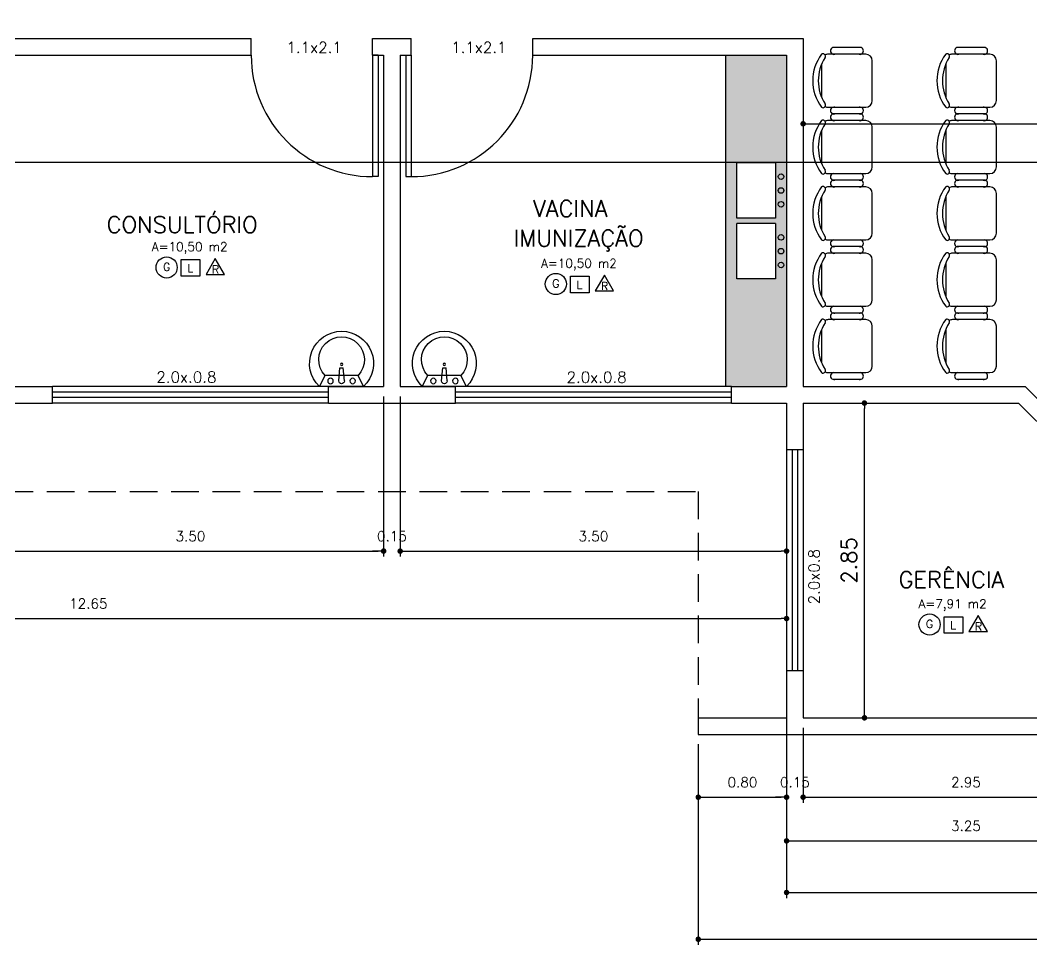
# Model space of a CAD drawing. Extents: x -410.3 to -320, y 119.3 to 190.5.
# Drawn here: x -371.75 to -362.58, y 136.7 to 145.07 of the extents above; entities that cross this region are included whole.
import ezdxf
from ezdxf.enums import TextEntityAlignment as Align

# ---------------------------------------------------------------- set-up
doc = ezdxf.new("R2010")
doc.units = 0
doc.header["$MEASUREMENT"] = 0
doc.linetypes.add('DASHED', pattern=[0.75, 0.5, -0.25])
doc.linetypes.add('HIDDEN', pattern=[0.375, 0.25, -0.125])
doc.layers.get('0').update_dxf_attribs({"linetype": 'CONTINUOUS'})
doc.layers.get('DEFPOINTS').update_dxf_attribs({"linetype": 'CONTINUOUS'})
for name, color, linetype in [('ACESSÓRIO', 2, 'CONTINUOUS'), ('ALVENARIA', 7, 'CONTINUOUS'), ('COBERTURA', 6, 'CONTINUOUS'), ('COTA', 1, 'CONTINUOUS'), ('HATCH', 30, 'CONTINUOUS'), ('JAPOR', 142, 'CONTINUOUS'), ('TEXTO2', 40, 'CONTINUOUS'), ('TEXTO3', 3, 'CONTINUOUS')]:
    doc.layers.add(name, color=color, linetype=linetype)
doc.styles.add('SIMPLEX', font='SIMPLEX.SHX')
doc.dimstyles.new('DIM50', dxfattribs={"dimtxt": 0.09, "dimasz": 0.05, "dimexe": 0.05, "dimexo": 0.09, "dimgap": 0.09, "dimtad": 1, "dimzin": 0, "dimdsep": 46, "dimtxsty": 'SIMPLEX', "dimblk": 'DOT', "dimcen": 0.09, "dimadec": 0, "dimazin": 0, "dimtfac": 1, "dimtix": 1, "dimtofl": 0, "dimtmove": 2, "dimatfit": 3, "dimldrblk": 'DOT', "dimfxl": 1, "dimtolj": 1, "dimtzin": 0, "dimarcsym": 0})
doc.dimstyles.new('DIM75', dxfattribs={"dimtxt": 0.14, "dimasz": 0.05, "dimexe": 0.02, "dimexo": 0.05, "dimgap": 0.07, "dimtad": 1, "dimzin": 0, "dimdsep": 46, "dimtxsty": 'SIMPLEX', "dimblk1": 'DOT', "dimblk2": 'DOT', "dimsah": 1, "dimcen": 0.09, "dimadec": 0, "dimazin": 0, "dimtfac": 1, "dimtix": 1, "dimtofl": 0, "dimtmove": 2, "dimatfit": 3, "dimldrblk": 'DOT', "dimfxl": 1, "dimtolj": 1, "dimtzin": 0, "dimarcsym": 0})

# ---------------------------------------------------------------- blocks, each defined once
blk = doc.blocks.new('CHAIR7')
for p, q in [((5.125, 15.041986), (17.875, 15.041986)), ((20, 12), (3, 12)), ((0, 9), (0, -9)), ((23, -7.440115), (23, 7.440115)), ((3, -12), (20, -12)), ((5.125, -15), (17.875, -15))]:
    blk.add_line(p, q)
for centre, radius, start, end in [((5.5625, 13.541986), 1.5625, 73.739795, 286.260205), ((17.4375, 13.541986), 1.5625, 253.739795, 106.260205), ((3, 9), 3, 90, 180), ((20, 9), 3, 62.415559, 90), ((22.344677, 11.120498), 1.096801, 53.309935, 212.027413), ((4.823592, 0), 19.640192, 327.575753, 32.424247), ((7, 0), 20, 323.130102, 36.869898), ((3, -9), 3, 180, 270), ((5.5625, -13.5), 1.5625, 73.739795, 286.260205), ((17.4375, -13.5), 1.5625, 253.739795, 106.260205), ((20, -9), 3, 270, 297.584441), ((22.344677, -11.120498), 1.096801, 147.972587, 306.690065)]:
    blk.add_arc(centre, radius, start, end)
blk = doc.blocks.new('A$C2B323AE8')
at = {"layer": 'ACESSÓRIO', "color": 2, "xscale": -1, "rotation": 270}
blk.add_blockref('CHAIR7', (15.06, 0), dxfattribs=at)
blk = doc.blocks.new('CADEIRA')
at = {"xscale": 2, "yscale": 2, "zscale": 2}
blk.add_blockref('A$C2B323AE8', (-15.01, -11.61), dxfattribs=at)
blk = doc.blocks.new('DOT')
at = {"layer": 'ALVENARIA', "color": 0, "linetype": 'ByBlock'}
blk.add_line((-0.5, 0), (-1, 0), dxfattribs=at)
at = {"layer": 'ALVENARIA', "color": 0, "linetype": 'ByBlock', "const_width": 0.5}
blk.add_lwpolyline([(-0.25, 0, 1), (0.25, 0, 1)], format="xyb", close=True, dxfattribs=at)
blk = doc.blocks.new('*D248')
at = {"layer": 'COTA', "color": 0, "linetype": 'ByBlock', "lineweight": -2}
for p, q in [((-371.9539, 141.6621), (-371.9539, 140.2115)), ((-368.4539, 141.6621), (-368.4539, 140.2115)), ((-371.9039, 140.2615), (-368.5039, 140.2615))]:
    blk.add_line(p, q, dxfattribs=at)
at = {"layer": 'DEFPOINTS', "color": 0, "linetype": 'ByBlock'}
for p in [(-371.9539, 141.7521), (-368.4539, 141.7521), (-368.4539, 140.2615)]:
    blk.add_point(p, dxfattribs=at)
at = {"layer": 'COTA', "color": 0, "linetype": 'ByBlock', "lineweight": -2, "xscale": 0.05, "yscale": 0.05, "zscale": 0.05, "rotation": 180}
blk.add_blockref('DOT', (-371.9539, 140.2615), dxfattribs=at)
at = {"layer": 'COTA', "color": 0, "linetype": 'ByBlock', "lineweight": -2, "xscale": 0.05, "yscale": 0.05, "zscale": 0.05}
blk.add_blockref('DOT', (-368.4539, 140.2615), dxfattribs=at)
at = {"layer": 'COTA', "color": 0, "linetype": 'ByBlock', "insert": (-370.2039, 140.3965), "char_height": 0.09, "attachment_point": 5, "style": 'SIMPLEX'}
blk.add_mtext('\\A1;3.50', dxfattribs=at)
blk = doc.blocks.new('*D249')
at = {"layer": 'COTA', "color": 0, "linetype": 'ByBlock', "lineweight": -2}
for p, q in [((-368.4539, 141.6621), (-368.4539, 140.2115)), ((-368.3039, 141.6621), (-368.3039, 140.2115)), ((-368.5039, 140.2615), (-368.5539, 140.2615)), ((-368.2539, 140.2615), (-368.2039, 140.2615))]:
    blk.add_line(p, q, dxfattribs=at)
at = {"layer": 'DEFPOINTS', "color": 0, "linetype": 'ByBlock'}
for p in [(-368.4539, 141.7521), (-368.3039, 141.7521), (-368.3039, 140.2615)]:
    blk.add_point(p, dxfattribs=at)
at = {"layer": 'COTA', "color": 0, "linetype": 'ByBlock', "lineweight": -2, "xscale": 0.05, "yscale": 0.05, "zscale": 0.05}
blk.add_blockref('DOT', (-368.4539, 140.2615), dxfattribs=at)
at = {"layer": 'COTA', "color": 0, "linetype": 'ByBlock', "lineweight": -2, "xscale": 0.05, "yscale": 0.05, "zscale": 0.05, "rotation": 180}
blk.add_blockref('DOT', (-368.3039, 140.2615), dxfattribs=at)
at = {"layer": 'COTA', "color": 0, "linetype": 'ByBlock', "insert": (-368.3789, 140.3965), "char_height": 0.09, "attachment_point": 5, "style": 'SIMPLEX'}
blk.add_mtext('\\A1;0.15', dxfattribs=at)
blk = doc.blocks.new('*D250')
at = {"layer": 'COTA', "color": 0, "linetype": 'ByBlock', "lineweight": -2}
for p, q in [((-368.3039, 141.6621), (-368.3039, 140.2115)), ((-364.8039, 141.5121), (-364.8039, 140.2115)), ((-368.2539, 140.2615), (-364.8539, 140.2615))]:
    blk.add_line(p, q, dxfattribs=at)
at = {"layer": 'DEFPOINTS', "color": 0, "linetype": 'ByBlock'}
for p in [(-368.3039, 141.7521), (-364.8039, 141.6021), (-364.8039, 140.2615)]:
    blk.add_point(p, dxfattribs=at)
at = {"layer": 'COTA', "color": 0, "linetype": 'ByBlock', "lineweight": -2, "xscale": 0.05, "yscale": 0.05, "zscale": 0.05, "rotation": 180}
blk.add_blockref('DOT', (-368.3039, 140.2615), dxfattribs=at)
at = {"layer": 'COTA', "color": 0, "linetype": 'ByBlock', "lineweight": -2, "xscale": 0.05, "yscale": 0.05, "zscale": 0.05}
blk.add_blockref('DOT', (-364.8039, 140.2615), dxfattribs=at)
at = {"layer": 'COTA', "color": 0, "linetype": 'ByBlock', "insert": (-366.5539, 140.3965), "char_height": 0.09, "attachment_point": 5, "style": 'SIMPLEX'}
blk.add_mtext('\\A1;3.50', dxfattribs=at)
blk = doc.blocks.new('*D285')
at = {"layer": 'COTA', "color": 0, "linetype": 'ByBlock', "lineweight": -2}
for p, q in [((-364.8039, 138.6621), (-364.8039, 137.9833)), ((-365.6039, 138.5121), (-365.6039, 137.9833)), ((-365.5539, 138.0333), (-364.8539, 138.0333))]:
    blk.add_line(p, q, dxfattribs=at)
at = {"layer": 'DEFPOINTS', "color": 0, "linetype": 'ByBlock'}
for p in [(-364.8039, 138.7521), (-365.6039, 138.6021), (-364.8039, 138.0333)]:
    blk.add_point(p, dxfattribs=at)
at = {"layer": 'COTA', "color": 0, "linetype": 'ByBlock', "lineweight": -2, "xscale": 0.05, "yscale": 0.05, "zscale": 0.05, "rotation": 180}
blk.add_blockref('DOT', (-365.6039, 138.0333), dxfattribs=at)
at = {"layer": 'COTA', "color": 0, "linetype": 'ByBlock', "lineweight": -2, "xscale": 0.05, "yscale": 0.05, "zscale": 0.05}
blk.add_blockref('DOT', (-364.8039, 138.0333), dxfattribs=at)
at = {"layer": 'COTA', "color": 0, "linetype": 'ByBlock', "insert": (-365.2039, 138.1683), "char_height": 0.09, "attachment_point": 5, "style": 'SIMPLEX'}
blk.add_mtext('\\A1;0.80', dxfattribs=at)
blk = doc.blocks.new('*D286')
at = {"layer": 'COTA', "color": 0, "linetype": 'ByBlock', "lineweight": -2}
for p, q in [((-364.8039, 138.6621), (-364.8039, 137.9833)), ((-364.6539, 138.6621), (-364.6539, 137.9833)), ((-364.8539, 138.0333), (-364.9039, 138.0333)), ((-364.6039, 138.0333), (-364.5539, 138.0333))]:
    blk.add_line(p, q, dxfattribs=at)
at = {"layer": 'DEFPOINTS', "color": 0, "linetype": 'ByBlock'}
for p in [(-364.8039, 138.7521), (-364.6539, 138.7521), (-364.6539, 138.0333)]:
    blk.add_point(p, dxfattribs=at)
at = {"layer": 'COTA', "color": 0, "linetype": 'ByBlock', "lineweight": -2, "xscale": 0.05, "yscale": 0.05, "zscale": 0.05}
blk.add_blockref('DOT', (-364.8039, 138.0333), dxfattribs=at)
at = {"layer": 'COTA', "color": 0, "linetype": 'ByBlock', "lineweight": -2, "xscale": 0.05, "yscale": 0.05, "zscale": 0.05, "rotation": 180}
blk.add_blockref('DOT', (-364.6539, 138.0333), dxfattribs=at)
at = {"layer": 'COTA', "color": 0, "linetype": 'ByBlock', "insert": (-364.7289, 138.1683), "char_height": 0.09, "attachment_point": 5, "style": 'SIMPLEX'}
blk.add_mtext('\\A1;0.15', dxfattribs=at)
blk = doc.blocks.new('*D287')
at = {"layer": 'COTA', "color": 0, "linetype": 'ByBlock', "lineweight": -2}
for p, q in [((-364.6539, 138.6621), (-364.6539, 137.9833)), ((-361.7039, 138.6621), (-361.7039, 137.9833)), ((-364.6039, 138.0333), (-361.7539, 138.0333))]:
    blk.add_line(p, q, dxfattribs=at)
at = {"layer": 'DEFPOINTS', "color": 0, "linetype": 'ByBlock'}
for p in [(-364.6539, 138.7521), (-361.7039, 138.7521), (-361.7039, 138.0333)]:
    blk.add_point(p, dxfattribs=at)
at = {"layer": 'COTA', "color": 0, "linetype": 'ByBlock', "lineweight": -2, "xscale": 0.05, "yscale": 0.05, "zscale": 0.05, "rotation": 180}
blk.add_blockref('DOT', (-364.6539, 138.0333), dxfattribs=at)
at = {"layer": 'COTA', "color": 0, "linetype": 'ByBlock', "lineweight": -2, "xscale": 0.05, "yscale": 0.05, "zscale": 0.05}
blk.add_blockref('DOT', (-361.7039, 138.0333), dxfattribs=at)
at = {"layer": 'COTA', "color": 0, "linetype": 'ByBlock', "insert": (-363.1789, 138.1683), "char_height": 0.09, "attachment_point": 5, "style": 'SIMPLEX'}
blk.add_mtext('\\A1;2.95', dxfattribs=at)
blk = doc.blocks.new('*D301')
at = {"layer": 'COTA', "color": 0, "linetype": 'ByBlock', "lineweight": -2}
for p, q in [((-364.6039, 141.6021), (-364.0786, 141.6021)), ((-364.0986, 138.8021), (-364.0986, 141.5521)), ((-364.6039, 138.7521), (-364.0786, 138.7521))]:
    blk.add_line(p, q, dxfattribs=at)
at = {"layer": 'DEFPOINTS', "color": 0, "linetype": 'ByBlock'}
for p in [(-364.6539, 141.6021), (-364.0986, 141.6021), (-364.6539, 138.7521)]:
    blk.add_point(p, dxfattribs=at)
at = {"layer": 'COTA', "color": 0, "linetype": 'ByBlock', "lineweight": -2, "xscale": 0.05, "yscale": 0.05, "zscale": 0.05}
for p, rotation in [((-364.0986, 141.6021), 90), ((-364.0986, 138.7521), 270)]:
    blk.add_blockref('DOT', p, dxfattribs=dict(at, rotation=rotation))
at = {"layer": 'COTA', "color": 0, "linetype": 'ByBlock', "insert": (-364.2386, 140.1771), "char_height": 0.14, "attachment_point": 5, "rotation": 90, "style": 'SIMPLEX'}
blk.add_mtext('\\A1;2.85', dxfattribs=at)
blk = doc.blocks.new('LAVAT01')
at = {"layer": 'ACESSÓRIO'}
for p, q in [((-0.2, 0), (-0.15, 0.1)), ((-0.15, 0.1), (0.15, 0.1)), ((-0.025, 0.05), (-0.015, 0.17)), ((0.015, 0.17), (-0.015, 0.17)), ((0.025, 0.05), (0.015, 0.17)), ((0.2, 0), (0.15, 0.1)), ((-0.2, 0), (0.2, 0))]:
    blk.add_line(p, q, dxfattribs=at)
for centre, radius in [((0, 0.2), 0.01), ((-0.1, 0.05), 0.025), ((0.1, 0.05), 0.025)]:
    blk.add_circle(centre, radius, dxfattribs=at)
for centre, radius, start, end in [((0, 0.21), 0.29, 313.60282, 226.39718), ((0, 0.2429), 0.2071, 316.39718, 223.60282), ((0, 0.05), 0.025, 180, 0)]:
    blk.add_arc(centre, radius, start, end, dxfattribs=at)
blk = doc.blocks.new('*D312')
at = {"layer": 'COTA', "color": 0, "linetype": 'ByBlock', "lineweight": -2}
for p, q in [((-364.6539, 144.8121), (-364.6539, 144.0812)), ((-358.6039, 144.8121), (-358.6039, 144.0812)), ((-364.6039, 144.1312), (-358.6539, 144.1312))]:
    blk.add_line(p, q, dxfattribs=at)
at = {"layer": 'DEFPOINTS', "color": 0, "linetype": 'ByBlock'}
for p in [(-364.6539, 144.9021), (-358.6039, 144.9021), (-358.6039, 144.1312)]:
    blk.add_point(p, dxfattribs=at)
at = {"layer": 'COTA', "color": 0, "linetype": 'ByBlock', "lineweight": -2, "xscale": 0.05, "yscale": 0.05, "zscale": 0.05, "rotation": 180}
blk.add_blockref('DOT', (-364.6539, 144.1312), dxfattribs=at)
at = {"layer": 'COTA', "color": 0, "linetype": 'ByBlock', "lineweight": -2, "xscale": 0.05, "yscale": 0.05, "zscale": 0.05}
blk.add_blockref('DOT', (-358.6039, 144.1312), dxfattribs=at)
at = {"layer": 'COTA', "color": 0, "linetype": 'ByBlock', "insert": (-361.6289, 144.2662), "char_height": 0.09, "attachment_point": 5, "style": 'SIMPLEX'}
blk.add_mtext('\\A1;6.05', dxfattribs=at)
blk = doc.blocks.new('*D319')
at = {"layer": 'COTA', "color": 0, "linetype": 'ByBlock', "lineweight": -2}
for p, q in [((-364.8039, 138.6621), (-364.8039, 137.5879)), ((-361.5539, 138.5121), (-361.5539, 137.5879)), ((-364.7539, 137.6379), (-361.6039, 137.6379))]:
    blk.add_line(p, q, dxfattribs=at)
at = {"layer": 'DEFPOINTS', "color": 0, "linetype": 'ByBlock'}
for p in [(-364.8039, 138.7521), (-361.5539, 138.6021), (-361.5539, 137.6379)]:
    blk.add_point(p, dxfattribs=at)
at = {"layer": 'COTA', "color": 0, "linetype": 'ByBlock', "lineweight": -2, "xscale": 0.05, "yscale": 0.05, "zscale": 0.05, "rotation": 180}
blk.add_blockref('DOT', (-364.8039, 137.6379), dxfattribs=at)
at = {"layer": 'COTA', "color": 0, "linetype": 'ByBlock', "lineweight": -2, "xscale": 0.05, "yscale": 0.05, "zscale": 0.05}
blk.add_blockref('DOT', (-361.5539, 137.6379), dxfattribs=at)
at = {"layer": 'COTA', "color": 0, "linetype": 'ByBlock', "insert": (-363.1789, 137.7729), "char_height": 0.09, "attachment_point": 5, "style": 'SIMPLEX'}
blk.add_mtext('\\A1;3.25', dxfattribs=at)
blk = doc.blocks.new('*D321')
at = {"layer": 'COTA', "color": 0, "linetype": 'ByBlock', "lineweight": -2}
for p, q in [((-357.6539, 139.5121), (-357.6539, 136.6972)), ((-365.6039, 138.5121), (-365.6039, 136.6972)), ((-365.5539, 136.7472), (-357.7039, 136.7472))]:
    blk.add_line(p, q, dxfattribs=at)
at = {"layer": 'DEFPOINTS', "color": 0, "linetype": 'ByBlock'}
for p in [(-357.6539, 139.6021), (-365.6039, 138.6021), (-357.6539, 136.7472)]:
    blk.add_point(p, dxfattribs=at)
at = {"layer": 'COTA', "color": 0, "linetype": 'ByBlock', "lineweight": -2, "xscale": 0.05, "yscale": 0.05, "zscale": 0.05, "rotation": 180}
blk.add_blockref('DOT', (-365.6039, 136.7472), dxfattribs=at)
at = {"layer": 'COTA', "color": 0, "linetype": 'ByBlock', "lineweight": -2, "xscale": 0.05, "yscale": 0.05, "zscale": 0.05}
blk.add_blockref('DOT', (-357.6539, 136.7472), dxfattribs=at)
at = {"layer": 'COTA', "color": 0, "linetype": 'ByBlock', "insert": (-361.6289, 136.8822), "char_height": 0.09, "attachment_point": 5, "style": 'SIMPLEX'}
blk.add_mtext('\\A1;7.95', dxfattribs=at)
blk = doc.blocks.new('*D360')
at = {"layer": 'COTA', "color": 0, "linetype": 'ByBlock', "lineweight": -2}
for p, q in [((-364.8039, 141.5121), (-364.8039, 137.1204)), ((-358.4539, 139.6621), (-358.4539, 137.1204)), ((-364.7539, 137.1704), (-358.5039, 137.1704))]:
    blk.add_line(p, q, dxfattribs=at)
at = {"layer": 'DEFPOINTS', "color": 0, "linetype": 'ByBlock'}
for p in [(-364.8039, 141.6021), (-358.4539, 139.7521), (-358.4539, 137.1704)]:
    blk.add_point(p, dxfattribs=at)
at = {"layer": 'COTA', "color": 0, "linetype": 'ByBlock', "lineweight": -2, "xscale": 0.05, "yscale": 0.05, "zscale": 0.05, "rotation": 180}
blk.add_blockref('DOT', (-364.8039, 137.1704), dxfattribs=at)
at = {"layer": 'COTA', "color": 0, "linetype": 'ByBlock', "lineweight": -2, "xscale": 0.05, "yscale": 0.05, "zscale": 0.05}
blk.add_blockref('DOT', (-358.4539, 137.1704), dxfattribs=at)
at = {"layer": 'COTA', "color": 0, "linetype": 'ByBlock', "insert": (-361.6289, 137.3054), "char_height": 0.09, "attachment_point": 5, "style": 'SIMPLEX'}
blk.add_mtext('\\A1;6.35', dxfattribs=at)
blk = doc.blocks.new('*D371')
at = {"layer": 'COTA', "color": 0, "linetype": 'ByBlock', "lineweight": -2}
for p, q in [((-377.4539, 141.5121), (-377.4539, 139.601)), ((-364.8039, 141.5121), (-364.8039, 139.601)), ((-377.4039, 139.651), (-364.8539, 139.651))]:
    blk.add_line(p, q, dxfattribs=at)
at = {"layer": 'DEFPOINTS', "color": 0, "linetype": 'ByBlock'}
for p in [(-377.4539, 141.6021), (-364.8039, 141.6021), (-364.8039, 139.651)]:
    blk.add_point(p, dxfattribs=at)
at = {"layer": 'COTA', "color": 0, "linetype": 'ByBlock', "lineweight": -2, "xscale": 0.05, "yscale": 0.05, "zscale": 0.05, "rotation": 180}
blk.add_blockref('DOT', (-377.4539, 139.651), dxfattribs=at)
at = {"layer": 'COTA', "color": 0, "linetype": 'ByBlock', "lineweight": -2, "xscale": 0.05, "yscale": 0.05, "zscale": 0.05}
blk.add_blockref('DOT', (-364.8039, 139.651), dxfattribs=at)
at = {"layer": 'COTA', "color": 0, "linetype": 'ByBlock', "insert": (-371.1289, 139.786), "char_height": 0.09, "attachment_point": 5, "style": 'SIMPLEX'}
blk.add_mtext('\\A1;12.65', dxfattribs=at)

msp = doc.modelspace()

# ---------------------------------------------------------------- hatches: boundary and pattern name
at = {"layer": 'ACESSÓRIO', "linetype": 'ByBlock'}
h = msp.add_hatch(dxfattribs=at)
h.set_pattern_fill('AR-SAND', color=256, scale=0.1, angle=135, style=0)
h.set_pattern_definition([(172.5, (0, 0), (-0.13179271, -0.14070132), [0, -0.152, 0, -0.17, 0, -0.1625]), (142.5, (0, 0), (-0.32469797, -0.07441375), [0, -0.082, 0, -0.137, 0, -0.0525]), (102.5, (0.08697, -0.08697), (-0.22060324, 0.21980293), [0, -0.05, 0, -0.18, 0, -0.235]), (92.5, (0.08697, -0.08697), (-0.27462629, 0.15050422), [0, -0.025, 0, -0.118, 0, -0.135])])
h.paths.add_polyline_path([(-369.8039, 149.5521), (-369.2539, 149.5521), (-369.2539, 151.0521), (-369.8039, 151.0521)])
h.paths.add_polyline_path([(-369.6539, 150.5521), (-369.3539, 150.5521), (-369.3539, 150.0521), (-369.6539, 150.0521), (-369.6539, 150.2971), (-369.7044, 150.2971, -9.898979), (-369.7044, 150.3071), (-369.6539, 150.3071)], flags=16)
h.paths.add_polyline_path([(-365.3539, 141.7521), (-365.3039, 141.7521), (-364.8039, 141.7521), (-364.8039, 143.4021), (-364.8039, 144.7521), (-365.3539, 144.7521)])
h.paths.add_polyline_path([(-364.9039, 143.7771), (-364.9039, 143.2771), (-365.2539, 143.2771), (-365.2539, 143.7771)], flags=16)
h.paths.add_polyline_path([(-364.9039, 143.2271), (-364.9039, 142.7271), (-365.2539, 142.7271), (-365.2539, 143.2271)], flags=16)

# ---------------------------------------------------------------- linework, layer by layer
at = {"layer": 'ACESSÓRIO'}
for p, q in [((-365.3539, 141.7521), (-365.3539, 144.7521)), ((-365.2539, 143.2771), (-365.2539, 143.7771)), ((-364.9039, 143.7771), (-365.2539, 143.7771)), ((-364.9039, 143.7771), (-364.9039, 143.2771)), ((-364.9039, 143.2771), (-365.2539, 143.2771)), ((-365.2539, 142.7271), (-365.2539, 143.2271)), ((-364.9039, 143.2271), (-365.2539, 143.2271)), ((-364.9039, 143.2271), (-364.9039, 142.7271)), ((-364.9039, 142.7271), (-365.2539, 142.7271))]:
    msp.add_line(p, q, dxfattribs=at)
for centre in [(-364.8539, 143.6521), (-364.8539, 143.5271), (-364.8539, 143.4021), (-364.8539, 143.1021), (-364.8539, 142.9771), (-364.8539, 142.8521)]:
    msp.add_circle(centre, 0.025, dxfattribs=at)
at = {"layer": 'ALVENARIA'}
for p, q in [((-372.4039, 144.9021), (-369.8539, 144.9021)), ((-372.2039, 144.9021), (-369.6539, 144.9021)), ((-369.6539, 144.7521), (-369.6539, 144.9021)), ((-368.5539, 144.9021), (-368.2039, 144.9021)), ((-368.5539, 144.7521), (-368.5539, 144.9021)), ((-368.2039, 144.7521), (-368.2039, 144.9021)), ((-367.1039, 144.9021), (-364.6539, 144.9021)), ((-367.1039, 144.7521), (-367.1039, 144.9021)), ((-364.6539, 144.9021), (-364.6539, 141.7521)), ((-371.9539, 144.7521), (-369.6539, 144.7521)), ((-368.5539, 144.7521), (-368.4539, 144.7521)), ((-368.4539, 144.7521), (-368.4539, 141.7521)), ((-368.3039, 144.7521), (-368.3039, 141.7521)), ((-368.3039, 144.7521), (-368.2039, 144.7521)), ((-367.1039, 144.7521), (-364.8039, 144.7521)), ((-364.8039, 144.7521), (-364.8039, 141.7521)), ((-364.8039, 143.4021), (-364.8039, 141.7521)), ((-371.9539, 141.7521), (-371.4539, 141.7521)), ((-371.4539, 141.6021), (-371.4539, 141.7521)), ((-368.9539, 141.6021), (-368.9539, 141.7521)), ((-368.9539, 141.7521), (-368.4539, 141.7521)), ((-368.3039, 141.7521), (-367.8039, 141.7521)), ((-367.8039, 141.6021), (-367.8039, 141.7521)), ((-365.3039, 141.6021), (-365.3039, 141.7521)), ((-365.3039, 141.7521), (-364.8039, 141.7521)), ((-372.2039, 141.6021), (-371.4539, 141.6021)), ((-368.9539, 141.6021), (-367.8039, 141.6021)), ((-365.3039, 141.6021), (-364.8039, 141.6021)), ((-364.8039, 141.6021), (-364.8039, 141.1771)), ((-364.8039, 141.6021), (-364.8039, 141.1771)), ((-364.6539, 141.6021), (-364.6539, 141.1771)), ((-364.8039, 139.1771), (-364.8039, 138.7521)), ((-364.6539, 139.1771), (-364.6539, 138.7521)), ((-365.6039, 138.7521), (-364.8039, 138.7521)), ((-365.6039, 138.7521), (-365.6039, 138.6021)), ((-364.6539, 138.7521), (-361.7039, 138.7521)), ((-365.6039, 138.6021), (-361.5539, 138.6021))]:
    msp.add_line(p, q, dxfattribs=at)
at = {"layer": 'ALVENARIA', "linetype": 'DASHED'}
for p, q in [((-368.9539, 141.6021), (-368.9539, 141.7521)), ((-365.3039, 141.6021), (-365.3039, 141.7521))]:
    msp.add_line(p, q, dxfattribs=at)
at = {"layer": 'ALVENARIA', "linetype": 'ByBlock'}
for p, q in [((-364.6539, 141.7521), (-362.6418, 141.7521)), ((-362.2342, 141.3445), (-362.6418, 141.7521)), ((-364.6539, 141.6021), (-362.7039, 141.6021)), ((-362.3403, 141.2385), (-362.7039, 141.6021)), ((-364.6539, 141.1771), (-364.8039, 141.1771)), ((-364.6539, 139.1771), (-364.8039, 139.1771))]:
    msp.add_line(p, q, dxfattribs=at)
at = {"layer": 'COBERTURA', "linetype": 'HIDDEN'}
for p, q in [((-378.2539, 140.8021), (-365.6039, 140.8021)), ((-365.6039, 140.8021), (-365.6039, 138.7521))]:
    msp.add_line(p, q, dxfattribs=at)
at = {"layer": 'HATCH', "linetype": 'ByBlock'}
msp.add_line((-344.7039, 143.7814), (-377.4539, 143.7814), dxfattribs=at)
at = {"layer": 'JAPOR'}
for p, q in [((-368.5539, 144.7521), (-368.5539, 143.6521)), ((-368.5039, 144.7521), (-368.5539, 144.7521)), ((-368.5039, 144.7521), (-368.5039, 143.6521)), ((-368.2539, 144.7521), (-368.2539, 143.6521)), ((-368.2539, 144.7521), (-368.2039, 144.7521)), ((-368.2039, 144.7521), (-368.2039, 143.6521)), ((-368.5039, 143.6521), (-368.5539, 143.6521)), ((-368.2539, 143.6521), (-368.2039, 143.6521)), ((-368.9539, 141.7521), (-371.4539, 141.7521)), ((-365.3039, 141.7521), (-367.8039, 141.7521)), ((-368.9539, 141.7021), (-371.4539, 141.7021)), ((-365.3039, 141.7021), (-367.8039, 141.7021)), ((-368.9539, 141.6521), (-371.4539, 141.6521)), ((-368.9539, 141.6021), (-371.4539, 141.6021)), ((-365.3039, 141.6521), (-367.8039, 141.6521)), ((-365.3039, 141.6021), (-367.8039, 141.6021)), ((-364.8039, 141.1771), (-364.8039, 139.1771)), ((-364.7539, 141.1771), (-364.7539, 139.1771)), ((-364.7039, 141.1771), (-364.7039, 139.1771)), ((-364.6539, 141.1771), (-364.6539, 139.1771))]:
    msp.add_line(p, q, dxfattribs=at)
for centre, start, end in [((-368.5539, 144.7521), 180, 270), ((-368.2039, 144.7521), 270, 0)]:
    msp.add_arc(centre, 1.1, start, end, dxfattribs=at)
at = {"layer": 'TEXTO2', "linetype": 'ByBlock'}
for points in [[(-370.2887, 142.9007), (-370.1185, 142.9007), (-370.1185, 142.7511), (-370.2887, 142.7511)], [(-369.9797, 142.9115), (-370.0629, 142.7675), (-369.8966, 142.7675)], [(-366.4538, 142.7616), (-366.5369, 142.6176), (-366.3707, 142.6176)], [(-366.7628, 142.7508), (-366.5926, 142.7508), (-366.5926, 142.6012), (-366.7628, 142.6012)], [(-363.3775, 139.6679), (-363.2073, 139.6679), (-363.2073, 139.5183), (-363.3775, 139.5183)], [(-363.0685, 139.6787), (-363.1517, 139.5347), (-362.9854, 139.5347)]]:
    msp.add_lwpolyline(points, close=True, dxfattribs=at)
for centre in [(-370.4199, 142.8297), (-366.894, 142.6798), (-363.5087, 139.5969)]:
    msp.add_circle(centre, 0.096, dxfattribs=at)

# ---------------------------------------------------------------- block references
at = {"layer": 'ACESSÓRIO', "linetype": 'ByBlock', "xscale": -0.01, "yscale": 0.01, "zscale": 0.01, "rotation": 90}
for p in [(-364.1434, 144.6719), (-363.0186, 144.6719), (-364.1434, 144.0711), (-363.0186, 144.0711), (-364.1434, 143.4703), (-363.0186, 143.4703), (-364.1434, 142.8694), (-363.0186, 142.8694), (-364.1434, 142.2686), (-363.0186, 142.2686)]:
    msp.add_blockref('CADEIRA', p, dxfattribs=at)
at = {"layer": 'ACESSÓRIO', "linetype": 'ByBlock', "xscale": -1}
for p in [(-368.835, 141.7521), (-367.904, 141.7521)]:
    msp.add_blockref('LAVAT01', p, dxfattribs=at)

# ---------------------------------------------------------------- texts
at = {"layer": 'TEXTO2', "style": 'SIMPLEX'}
for s, p in [('1.1x2.1', (-369.334, 144.7718)), ('1.1x2.1', (-367.8422, 144.7718)), ('2.0x.0.8', (-370.5129, 141.7875)), ('2.0x.0.8', (-366.7969, 141.786))]:
    msp.add_text(s, height=0.1, dxfattribs=at).set_placement(p)
for s, height, p in [('A=10,50 m2', 0.08, (-370.2107, 142.9778)), ('G', 0.072, (-370.4203, 142.799)), ('L', 0.072, (-370.2059, 142.7869)), ('A=10,50 m2', 0.08, (-366.6848, 142.8278)), ('R', 0.072, (-369.9769, 142.7761)), ('G', 0.072, (-366.8943, 142.649)), ('L', 0.072, (-366.6799, 142.6369)), ('R', 0.072, (-366.451, 142.6262)), ('A=7,91 m2', 0.08, (-363.2996, 139.7449)), ('G', 0.072, (-363.5091, 139.5661)), ('L', 0.072, (-363.2947, 139.554)), ('R', 0.072, (-363.0657, 139.5433))]:
    msp.add_text(s, height=height, dxfattribs=at).set_placement(p, align=Align.CENTER)
msp.add_text('2.0x0.8', height=0.1, rotation=90, dxfattribs=at).set_placement((-364.5053, 139.7789))
at = {"layer": 'TEXTO3', "style": 'SIMPLEX'}
for s, p in [('VACINA', (-366.7632, 143.2887)), ('CONSULTÓRIO', (-370.2788, 143.1428)), ('IMUNIZAÇÃO', (-366.6871, 143.0197)), ('GERÊNCIA', (-363.3105, 139.9284))]:
    msp.add_text(s, height=0.15, dxfattribs=at).set_placement(p, align=Align.CENTER)

# ---------------------------------------------------------------- dimensions: what is measured, and where the dimension line sits
at = {"layer": 'COTA', "linetype": 'ByBlock'}
for base, p1, p2, picture, middle in [((-358.6039, 144.1312), (-364.6539, 144.9021), (-358.6039, 144.9021), '*D312', (-361.6289, 144.2662)), ((-368.4539, 140.2615), (-371.9539, 141.7521), (-368.4539, 141.7521), '*D248', (-370.2039, 140.3965)), ((-368.3039, 140.2615), (-368.4539, 141.7521), (-368.3039, 141.7521), '*D249', (-368.3789, 140.3965)), ((-364.8039, 140.2615), (-368.3039, 141.7521), (-364.8039, 141.6021), '*D250', (-366.5539, 140.3965)), ((-364.8039, 139.651), (-377.4539, 141.6021), (-364.8039, 141.6021), '*D371', (-371.1289, 139.786)), ((-358.4539, 137.1704), (-364.8039, 141.6021), (-358.4539, 139.7521), '*D360', (-361.6289, 137.3054)), ((-357.6539, 136.7472), (-365.6039, 138.6021), (-357.6539, 139.6021), '*D321', (-361.6289, 136.8822)), ((-364.8039, 138.0333), (-365.6039, 138.6021), (-364.8039, 138.7521), '*D285', (-365.2039, 138.1683)), ((-364.6539, 138.0333), (-364.8039, 138.7521), (-364.6539, 138.7521), '*D286', (-364.7289, 138.1683)), ((-361.5539, 137.6379), (-364.8039, 138.7521), (-361.5539, 138.6021), '*D319', (-363.1789, 137.7729)), ((-361.7039, 138.0333), (-364.6539, 138.7521), (-361.7039, 138.7521), '*D287', (-363.1789, 138.1683))]:
    dim = msp.add_linear_dim(base=base, p1=p1, p2=p2, dimstyle='DIM50', dxfattribs=at)
    dim.commit()
    dim.dimension.update_dxf_attribs({"geometry": picture, "text_midpoint": middle})
dim = msp.add_linear_dim(base=(-364.0986, 141.6021), p1=(-364.6539, 138.7521), p2=(-364.6539, 141.6021), angle=90, dimstyle='DIM75', dxfattribs=at)
dim.commit()
dim.dimension.update_dxf_attribs({"geometry": '*D301', "text_midpoint": (-364.2386, 140.1771)})

doc.saveas('drawing.dxf')
